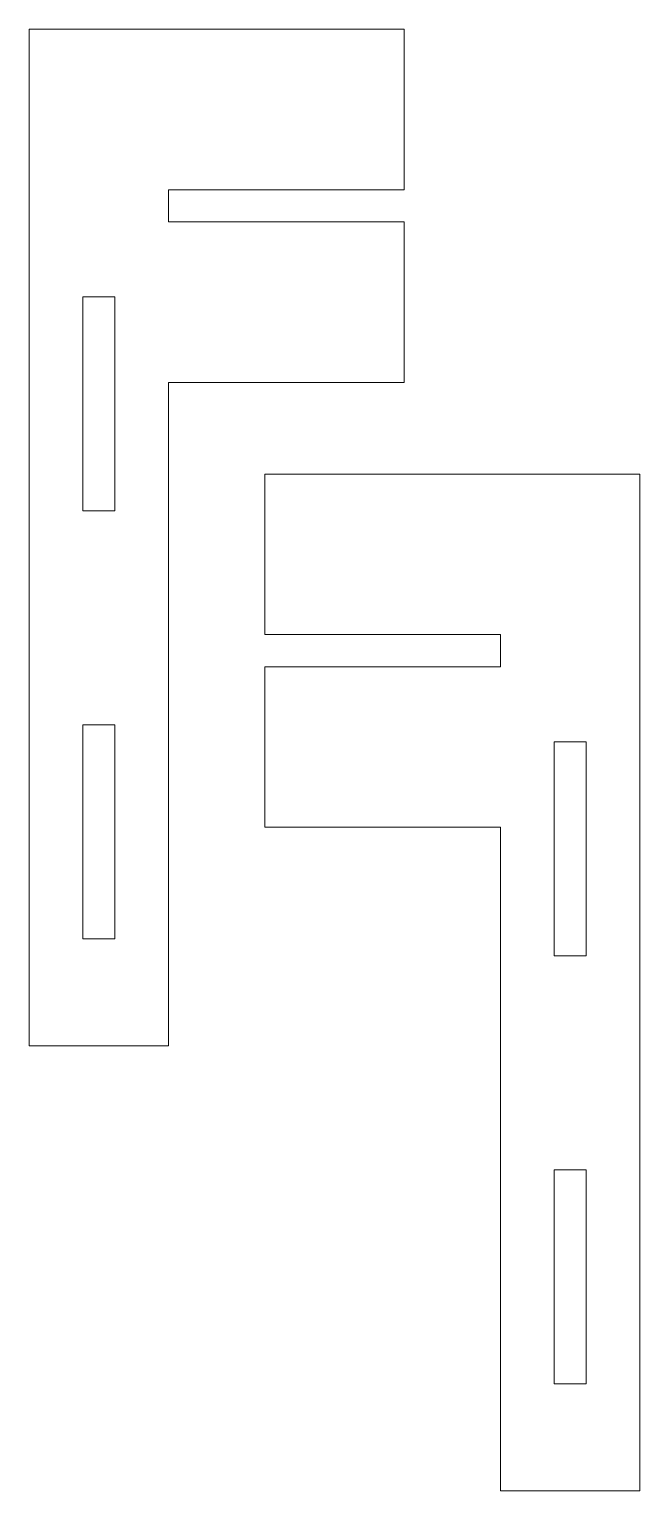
# Model space of a CAD drawing. Header units: inches. Extents: x 0 to 5.7, y 0 to 13.4.
# Drawn here: x 3.45 to 5.7, y 8.01 to 13.39 of the extents above; entities outside this region: 2.
import ezdxf

# ---------------------------------------------------------------- set-up
doc = ezdxf.new("R2010")
doc.units = ezdxf.units.IN
doc.header["$LTSCALE"] = 2
doc.header["$MEASUREMENT"] = 0
doc.styles.add('SLDTEXTSTYLE0', font='TXT', dxfattribs={"width": 0.7})

msp = doc.modelspace()

# ---------------------------------------------------------------- linework, layer by layer
at = {"color": 7, "linetype": 'Continuous', "lineweight": 15}
for p, q in [((3.4508, 13.3863), (3.4508, 9.6461)), ((4.8288, 13.3863), (3.4508, 13.3863)), ((4.8288, 12.7958), (4.8288, 13.3863)), ((3.9626, 12.7958), (4.8288, 12.7958)), ((3.9626, 12.6776), (3.9626, 12.7958)), ((4.8288, 12.6776), (3.9626, 12.6776)), ((4.8288, 12.0871), (4.8288, 12.6776)), ((3.7658, 12.4021), (3.6476, 12.4021)), ((3.6476, 12.4021), (3.6476, 11.6147)), ((3.7658, 11.6147), (3.7658, 12.4021)), ((3.9626, 12.0871), (4.8288, 12.0871)), ((3.9626, 9.6461), (3.9626, 12.0871)), ((4.3172, 11.1589), (4.3172, 11.7494)), ((4.3172, 11.7494), (5.6951, 11.7494)), ((5.6951, 11.7494), (5.6951, 8.0093)), ((3.6476, 11.6147), (3.7658, 11.6147)), ((5.1833, 11.1589), (4.3172, 11.1589)), ((5.1833, 11.0408), (5.1833, 11.1589)), ((4.3172, 10.4502), (4.3172, 11.0408)), ((4.3172, 11.0408), (5.1833, 11.0408)), ((3.7658, 10.8272), (3.6476, 10.8272)), ((3.6476, 10.8272), (3.6476, 10.0398)), ((3.7658, 10.0398), (3.7658, 10.8272)), ((5.3802, 9.9778), (5.3802, 10.7652)), ((5.3802, 10.7652), (5.4983, 10.7652)), ((5.4983, 10.7652), (5.4983, 9.9778)), ((5.1833, 10.4502), (4.3172, 10.4502)), ((5.1833, 8.0093), (5.1833, 10.4502)), ((3.6476, 10.0398), (3.7658, 10.0398)), ((5.4983, 9.9778), (5.3802, 9.9778)), ((3.4508, 9.6461), (3.9626, 9.6461)), ((5.3802, 8.403), (5.3802, 9.1904)), ((5.3802, 9.1904), (5.4983, 9.1904)), ((5.4983, 9.1904), (5.4983, 8.403)), ((5.4983, 8.403), (5.3802, 8.403)), ((5.6951, 8.0093), (5.1833, 8.0093))]:
    msp.add_line(p, q, dxfattribs=at)

# ---------------------------------------------------------------- texts
at = {"color": 7, "linetype": 'Continuous', "char_height": 0.2941, "attachment_point": 1, "style": 'SLDTEXTSTYLE0'}
for s, insert in [('SOLIDWORKS Educational Product.', (0, 0.8203)), ('For Instructional Use Only.', (0, 0.3791))]:
    msp.add_mtext(s, dxfattribs=dict(at, insert=insert))

doc.saveas('drawing.dxf')
